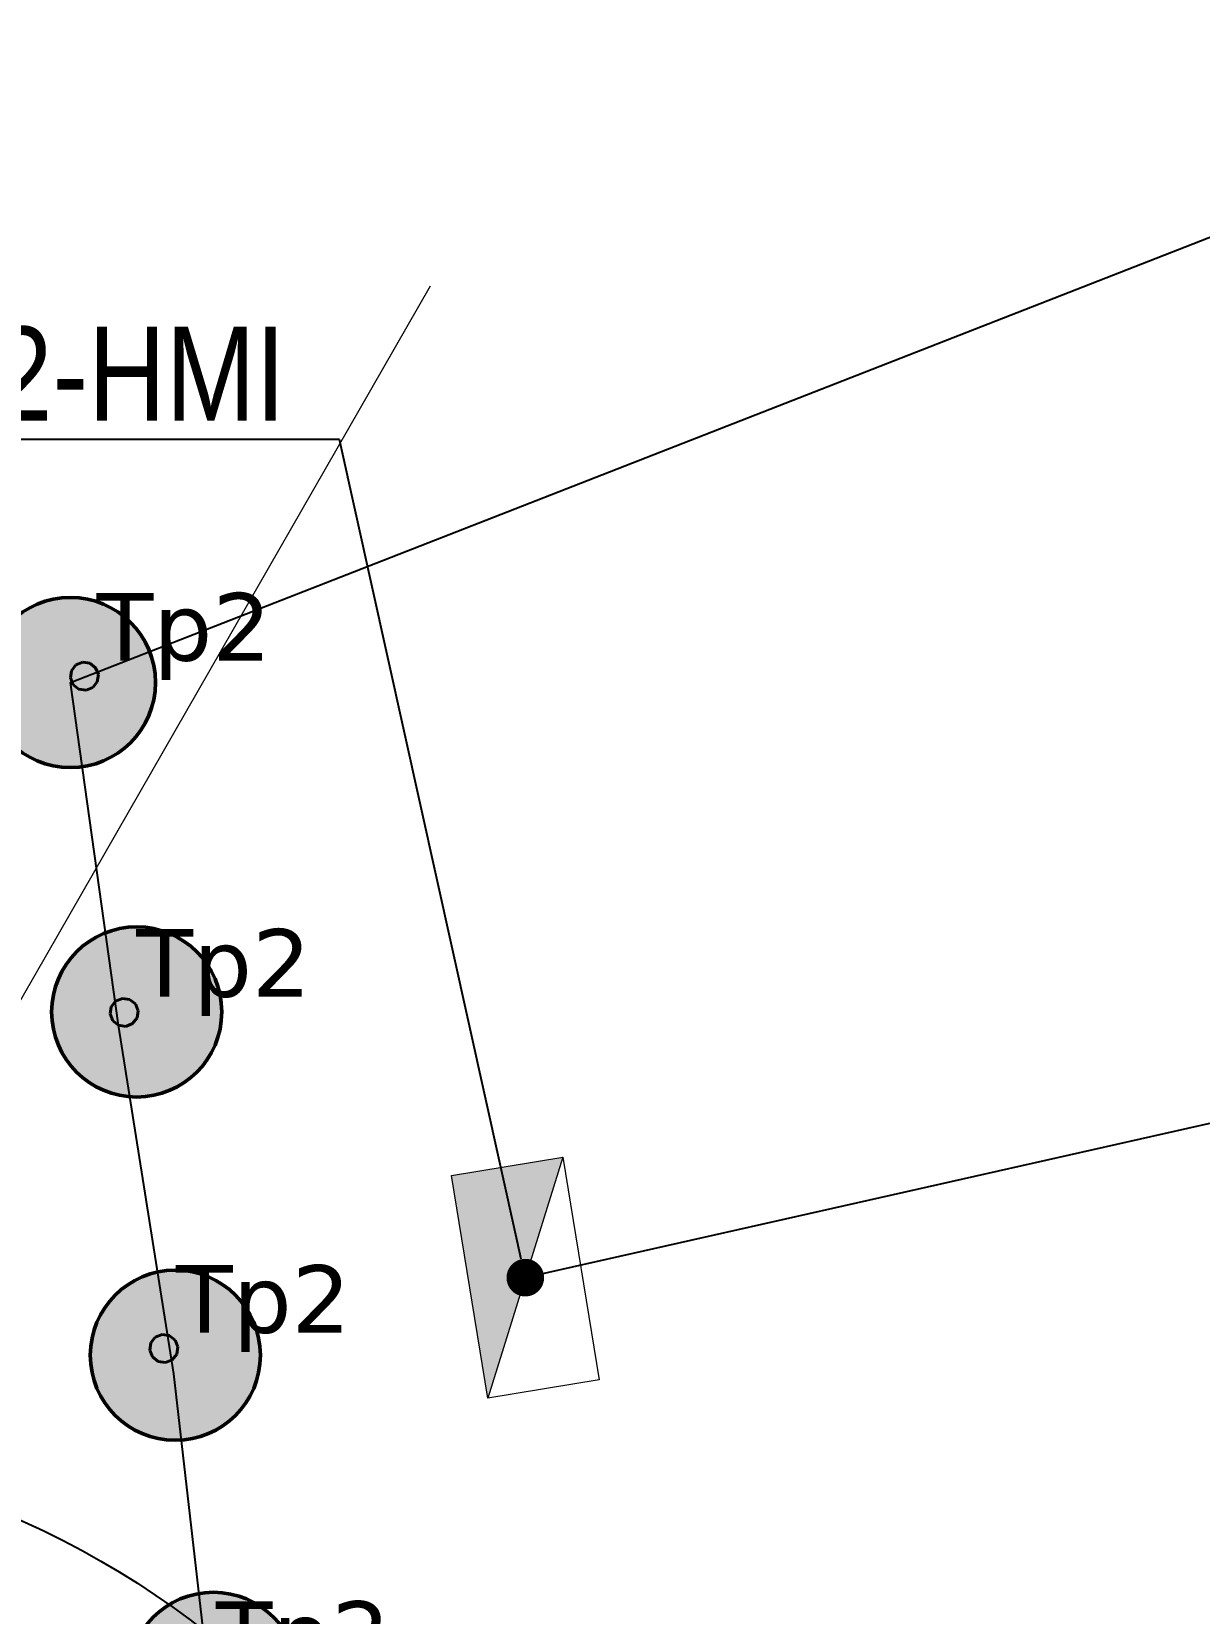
# Model space of a CAD drawing. Header units: millimetres. Extents: x -243740 to 150609, y -473655 to -165121.
# Drawn here: x 7785 to 10892, y -332042 to -327835 of the extents above; entities that cross this region are included whole.
import ezdxf
from ezdxf import colors
from ezdxf.entities.mleader import LeaderData, LeaderLine
from ezdxf.math import Vec2, Vec3

# ---------------------------------------------------------------- set-up
doc = ezdxf.new("R2010")
doc.units = ezdxf.units.MM
for name, color, linetype, lineweight in [('0_Авт.', 255, 'Continuous', 5), ('_освещение_dali', 3, 'Continuous', 50), ('DLX_LUM 21', 5, 'Continuous', 40)]:
    doc.layers.add(name, color=color, linetype=linetype, lineweight=lineweight)
doc.layers.add('_HMI', color=6, linetype='Continuous')
doc.layers.add('_Гр.ЩД-1C.10.4.I9.3', color=6, linetype='Continuous')
doc.styles.get("Standard").update_dxf_attribs({"font": 'ARIALN.TTF'})
doc.styles.add('TableTextStyle', font='')
doc.styles.get('TableTextStyle').set_extended_font_data('VERDANA.TTF')
doc.linetypes.add('Truba', pattern='A,3e-05,[4,MSH_7,S=1,R=0,X=0,Y=0],-3.022072', length=3.022102)

# ---------------------------------------------------------------- blocks, each defined once
blk = doc.blocks.new('*U417')
h = blk.add_hatch(color=0)
h.dxf.hatch_style = 1
h.paths.add_polyline_path([(320.3, -99.6), (271.8, 196.5), (-320.3, 99.6)])
at = {"color": 0}
blk.add_line((320.3, -99.6), (-320.3, 99.6), dxfattribs=at)
blk.add_lwpolyline([(320.3, -99.6), (-271.8, -196.5), (-320.3, 99.6), (271.8, 196.5)], close=True, dxfattribs=at)
blk = doc.blocks.new('_Dot')
at = {"color": 0, "linetype": 'ByBlock', "lineweight": -2}
blk.add_line((-0.5, 0), (-1, 0), dxfattribs=at)
at = {"color": 0, "linetype": 'ByBlock', "const_width": 0.5}
blk.add_lwpolyline([(-0.25, 0, 1), (0.25, 0, 1)], format="xyb", close=True, dxfattribs=at)
blk = doc.blocks.new('A$Caabd1818')
at = {"layer": 'DLX_LUM 21'}
for points in [[(3921.3, 67987, 0), (3933.3, 68002.2, 0)], [(3933.3, 68002.2, 0), (3921.3, 67987, 0)], [(3933.3, 68002.2, 0), (3921.3, 67987, 0)], [(3921.3, 67987, 0), (3933.3, 68002.2, 0)], [(3933.3, 68002.2, 0), (3951.4, 68009.4, 0)], [(3951.4, 68009.4, 0), (3933.3, 68002.2, 0)], [(3951.4, 68009.4, 0), (3933.3, 68002.2, 0)], [(3933.3, 68002.2, 0), (3951.4, 68009.4, 0)], [(3933.3, 68002.2, 0), (3933.3, 68002.2, 0)], [(3933.3, 68002.2, 0), (3933.3, 68002.2, 0)], [(3951.4, 68009.4, 0), (3951.4, 68009.4, 0)], [(3951.4, 68009.4, 0), (3970.6, 68006.6, 0)], [(3970.6, 68006.6, 0), (3951.4, 68009.4, 0)], [(3951.4, 68009.4, 0), (3951.4, 68009.4, 0)], [(3970.6, 68006.6, 0), (3951.4, 68009.4, 0)], [(3951.4, 68009.4, 0), (3970.6, 68006.6, 0)], [(3970.6, 68006.6, 0), (3970.6, 68006.6, 0)], [(3970.6, 68006.6, 0), (3985.8, 67994.6, 0)], [(3985.8, 67994.6, 0), (3970.6, 68006.6, 0)], [(3970.6, 68006.6, 0), (3970.6, 68006.6, 0)], [(3985.8, 67994.6, 0), (3970.6, 68006.6, 0)], [(3970.6, 68006.6, 0), (3985.8, 67994.6, 0)], [(3985.8, 67994.6, 0), (3985.8, 67994.6, 0)], [(3985.8, 67994.6, 0), (3993, 67976.6, 0)], [(3993, 67976.6, 0), (3985.8, 67994.6, 0)], [(3985.8, 67994.6, 0), (3985.8, 67994.6, 0)], [(3993, 67976.6, 0), (3985.8, 67994.6, 0)], [(3985.8, 67994.6, 0), (3993, 67976.6, 0)], [(3918.5, 67967.8, 0), (3921.3, 67987, 0)], [(3921.3, 67987, 0), (3918.5, 67967.8, 0)], [(3921.3, 67987, 0), (3918.5, 67967.8, 0)], [(3918.5, 67967.8, 0), (3921.3, 67987, 0)], [(3925.7, 67949.7, 0), (3918.5, 67967.8, 0)], [(3918.5, 67967.8, 0), (3918.5, 67967.8, 0)], [(3918.5, 67967.8, 0), (3925.7, 67949.7, 0)], [(3918.5, 67967.8, 0), (3918.5, 67967.8, 0)], [(3918.5, 67967.8, 0), (3925.7, 67949.7, 0)], [(3925.7, 67949.7, 0), (3918.5, 67967.8, 0)], [(3921.3, 67987, 0), (3921.3, 67987, 0)], [(3921.3, 67987, 0), (3921.3, 67987, 0)], [(3941, 67937.7, 0), (3925.7, 67949.7, 0)], [(3925.7, 67949.7, 0), (3925.7, 67949.7, 0)], [(3925.7, 67949.7, 0), (3941, 67937.7, 0)], [(3925.7, 67949.7, 0), (3925.7, 67949.7, 0)], [(3925.7, 67949.7, 0), (3941, 67937.7, 0)], [(3941, 67937.7, 0), (3925.7, 67949.7, 0)], [(3990.2, 67957.4, 0), (3978.2, 67942.1, 0)], [(3978.2, 67942.1, 0), (3990.2, 67957.4, 0)], [(3978.2, 67942.1, 0), (3990.2, 67957.4, 0)], [(3990.2, 67957.4, 0), (3978.2, 67942.1, 0)], [(3993, 67976.6, 0), (3990.2, 67957.4, 0)], [(3990.2, 67957.4, 0), (3993, 67976.6, 0)], [(3990.2, 67957.4, 0), (3993, 67976.6, 0)], [(3993, 67976.6, 0), (3990.2, 67957.4, 0)], [(3990.2, 67957.4, 0), (3990.2, 67957.4, 0)], [(3990.2, 67957.4, 0), (3990.2, 67957.4, 0)], [(3993, 67976.6, 0), (3993, 67976.6, 0)], [(3993, 67976.6, 0), (3993, 67976.6, 0)], [(3960.2, 67934.9, 0), (3941, 67937.7, 0)], [(3941, 67937.7, 0), (3941, 67937.7, 0)], [(3941, 67937.7, 0), (3960.2, 67934.9, 0)], [(3941, 67937.7, 0), (3941, 67937.7, 0)], [(3941, 67937.7, 0), (3960.2, 67934.9, 0)], [(3960.2, 67934.9, 0), (3941, 67937.7, 0)], [(3978.2, 67942.1, 0), (3960.2, 67934.9, 0)], [(3960.2, 67934.9, 0), (3978.2, 67942.1, 0)], [(3960.2, 67934.9, 0), (3978.2, 67942.1, 0)], [(3978.2, 67942.1, 0), (3960.2, 67934.9, 0)], [(3960.2, 67934.9, 0), (3960.2, 67934.9, 0)], [(3960.2, 67934.9, 0), (3960.2, 67934.9, 0)], [(3978.2, 67942.1, 0), (3978.2, 67942.1, 0)], [(3978.2, 67942.1, 0), (3978.2, 67942.1, 0)], [(4026.9, 67093, 0), (4038.9, 67108.2, 0)], [(4038.9, 67108.2, 0), (4026.9, 67093, 0)], [(4038.9, 67108.2, 0), (4026.9, 67093, 0)], [(4026.9, 67093, 0), (4038.9, 67108.2, 0)], [(4038.9, 67108.2, 0), (4057, 67115.4, 0)], [(4057, 67115.4, 0), (4038.9, 67108.2, 0)], [(4057, 67115.4, 0), (4038.9, 67108.2, 0)], [(4038.9, 67108.2, 0), (4057, 67115.4, 0)], [(4038.9, 67108.2, 0), (4038.9, 67108.2, 0)], [(4038.9, 67108.2, 0), (4038.9, 67108.2, 0)], [(4057, 67115.4, 0), (4057, 67115.4, 0)], [(4057, 67115.4, 0), (4076.2, 67112.6, 0)], [(4076.2, 67112.6, 0), (4057, 67115.4, 0)], [(4057, 67115.4, 0), (4057, 67115.4, 0)], [(4076.2, 67112.6, 0), (4057, 67115.4, 0)], [(4057, 67115.4, 0), (4076.2, 67112.6, 0)], [(4076.2, 67112.6, 0), (4076.2, 67112.6, 0)], [(4076.2, 67112.6, 0), (4091.4, 67100.6, 0)], [(4091.4, 67100.6, 0), (4076.2, 67112.6, 0)], [(4076.2, 67112.6, 0), (4076.2, 67112.6, 0)], [(4091.4, 67100.6, 0), (4076.2, 67112.6, 0)], [(4076.2, 67112.6, 0), (4091.4, 67100.6, 0)], [(4024.1, 67073.8, 0), (4026.9, 67093, 0)], [(4026.9, 67093, 0), (4024.1, 67073.8, 0)], [(4026.9, 67093, 0), (4024.1, 67073.8, 0)], [(4024.1, 67073.8, 0), (4026.9, 67093, 0)], [(4031.3, 67055.7, 0), (4024.1, 67073.8, 0)], [(4024.1, 67073.8, 0), (4024.1, 67073.8, 0)], [(4024.1, 67073.8, 0), (4031.3, 67055.7, 0)], [(4024.1, 67073.8, 0), (4024.1, 67073.8, 0)], [(4024.1, 67073.8, 0), (4031.3, 67055.7, 0)], [(4031.3, 67055.7, 0), (4024.1, 67073.8, 0)], [(4026.9, 67093, 0), (4026.9, 67093, 0)], [(4026.9, 67093, 0), (4026.9, 67093, 0)], [(4091.4, 67100.6, 0), (4091.4, 67100.6, 0)], [(4091.4, 67100.6, 0), (4098.6, 67082.6, 0)], [(4098.6, 67082.6, 0), (4091.4, 67100.6, 0)], [(4091.4, 67100.6, 0), (4091.4, 67100.6, 0)], [(4098.6, 67082.6, 0), (4091.4, 67100.6, 0)], [(4091.4, 67100.6, 0), (4098.6, 67082.6, 0)], [(4098.6, 67082.6, 0), (4095.8, 67063.4, 0)], [(4095.8, 67063.4, 0), (4098.6, 67082.6, 0)], [(4095.8, 67063.4, 0), (4098.6, 67082.6, 0)], [(4098.6, 67082.6, 0), (4095.8, 67063.4, 0)], [(4098.6, 67082.6, 0), (4098.6, 67082.6, 0)], [(4098.6, 67082.6, 0), (4098.6, 67082.6, 0)], [(4046.6, 67043.7, 0), (4031.3, 67055.7, 0)], [(4031.3, 67055.7, 0), (4031.3, 67055.7, 0)], [(4031.3, 67055.7, 0), (4046.6, 67043.7, 0)], [(4031.3, 67055.7, 0), (4031.3, 67055.7, 0)], [(4031.3, 67055.7, 0), (4046.6, 67043.7, 0)], [(4046.6, 67043.7, 0), (4031.3, 67055.7, 0)], [(4065.8, 67040.9, 0), (4046.6, 67043.7, 0)], [(4046.6, 67043.7, 0), (4046.6, 67043.7, 0)], [(4046.6, 67043.7, 0), (4065.8, 67040.9, 0)], [(4046.6, 67043.7, 0), (4046.6, 67043.7, 0)], [(4046.6, 67043.7, 0), (4065.8, 67040.9, 0)], [(4065.8, 67040.9, 0), (4046.6, 67043.7, 0)], [(4083.8, 67048.1, 0), (4065.8, 67040.9, 0)], [(4065.8, 67040.9, 0), (4083.8, 67048.1, 0)], [(4065.8, 67040.9, 0), (4083.8, 67048.1, 0)], [(4083.8, 67048.1, 0), (4065.8, 67040.9, 0)], [(4065.8, 67040.9, 0), (4065.8, 67040.9, 0)], [(4065.8, 67040.9, 0), (4065.8, 67040.9, 0)], [(4095.8, 67063.4, 0), (4083.8, 67048.1, 0)], [(4083.8, 67048.1, 0), (4095.8, 67063.4, 0)], [(4083.8, 67048.1, 0), (4095.8, 67063.4, 0)], [(4095.8, 67063.4, 0), (4083.8, 67048.1, 0)], [(4083.8, 67048.1, 0), (4083.8, 67048.1, 0)], [(4083.8, 67048.1, 0), (4083.8, 67048.1, 0)], [(4095.8, 67063.4, 0), (4095.8, 67063.4, 0)], [(4095.8, 67063.4, 0), (4095.8, 67063.4, 0)], [(4129.7, 66179.7, 0), (4132.5, 66199, 0)], [(4132.5, 66199, 0), (4129.7, 66179.7, 0)], [(4132.5, 66199, 0), (4129.7, 66179.7, 0)], [(4129.7, 66179.7, 0), (4132.5, 66199, 0)], [(4132.5, 66199, 0), (4144.5, 66214.2, 0)], [(4144.5, 66214.2, 0), (4132.5, 66199, 0)], [(4144.5, 66214.2, 0), (4132.5, 66199, 0)], [(4132.5, 66199, 0), (4144.5, 66214.2, 0)], [(4132.5, 66199, 0), (4132.5, 66199, 0)], [(4132.5, 66199, 0), (4132.5, 66199, 0)], [(4144.5, 66214.2, 0), (4162.6, 66221.4, 0)], [(4162.6, 66221.4, 0), (4144.5, 66214.2, 0)], [(4162.6, 66221.4, 0), (4144.5, 66214.2, 0)], [(4144.5, 66214.2, 0), (4162.6, 66221.4, 0)], [(4144.5, 66214.2, 0), (4144.5, 66214.2, 0)], [(4144.5, 66214.2, 0), (4144.5, 66214.2, 0)], [(4162.6, 66221.4, 0), (4162.6, 66221.4, 0)], [(4162.6, 66221.4, 0), (4181.8, 66218.6, 0)], [(4181.8, 66218.6, 0), (4162.6, 66221.4, 0)], [(4162.6, 66221.4, 0), (4162.6, 66221.4, 0)], [(4181.8, 66218.6, 0), (4162.6, 66221.4, 0)], [(4162.6, 66221.4, 0), (4181.8, 66218.6, 0)], [(4181.8, 66218.6, 0), (4181.8, 66218.6, 0)], [(4181.8, 66218.6, 0), (4197, 66206.6, 0)], [(4197, 66206.6, 0), (4181.8, 66218.6, 0)], [(4181.8, 66218.6, 0), (4181.8, 66218.6, 0)], [(4197, 66206.6, 0), (4181.8, 66218.6, 0)], [(4181.8, 66218.6, 0), (4197, 66206.6, 0)], [(4197, 66206.6, 0), (4197, 66206.6, 0)], [(4197, 66206.6, 0), (4204.2, 66188.6, 0)], [(4204.2, 66188.6, 0), (4197, 66206.6, 0)], [(4197, 66206.6, 0), (4197, 66206.6, 0)], [(4204.2, 66188.6, 0), (4197, 66206.6, 0)], [(4197, 66206.6, 0), (4204.2, 66188.6, 0)], [(4204.2, 66188.6, 0), (4201.4, 66169.3, 0)], [(4201.4, 66169.3, 0), (4204.2, 66188.6, 0)], [(4201.4, 66169.3, 0), (4204.2, 66188.6, 0)], [(4204.2, 66188.6, 0), (4201.4, 66169.3, 0)], [(4204.2, 66188.6, 0), (4204.2, 66188.6, 0)], [(4204.2, 66188.6, 0), (4204.2, 66188.6, 0)], [(4136.9, 66161.7, 0), (4129.7, 66179.7, 0)], [(4129.7, 66179.7, 0), (4129.7, 66179.7, 0)], [(4129.7, 66179.7, 0), (4136.9, 66161.7, 0)], [(4129.7, 66179.7, 0), (4129.7, 66179.7, 0)], [(4129.7, 66179.7, 0), (4136.9, 66161.7, 0)], [(4136.9, 66161.7, 0), (4129.7, 66179.7, 0)], [(4152.2, 66149.7, 0), (4136.9, 66161.7, 0)], [(4136.9, 66161.7, 0), (4136.9, 66161.7, 0)], [(4136.9, 66161.7, 0), (4152.2, 66149.7, 0)], [(4136.9, 66161.7, 0), (4136.9, 66161.7, 0)], [(4136.9, 66161.7, 0), (4152.2, 66149.7, 0)], [(4152.2, 66149.7, 0), (4136.9, 66161.7, 0)], [(4171.4, 66146.9, 0), (4152.2, 66149.7, 0)], [(4152.2, 66149.7, 0), (4152.2, 66149.7, 0)], [(4152.2, 66149.7, 0), (4171.4, 66146.9, 0)], [(4152.2, 66149.7, 0), (4152.2, 66149.7, 0)], [(4152.2, 66149.7, 0), (4171.4, 66146.9, 0)], [(4171.4, 66146.9, 0), (4152.2, 66149.7, 0)], [(4189.4, 66154.1, 0), (4171.4, 66146.9, 0)], [(4171.4, 66146.9, 0), (4189.4, 66154.1, 0)], [(4171.4, 66146.9, 0), (4189.4, 66154.1, 0)], [(4189.4, 66154.1, 0), (4171.4, 66146.9, 0)], [(4171.4, 66146.9, 0), (4171.4, 66146.9, 0)], [(4171.4, 66146.9, 0), (4171.4, 66146.9, 0)], [(4201.4, 66169.3, 0), (4189.4, 66154.1, 0)], [(4189.4, 66154.1, 0), (4201.4, 66169.3, 0)], [(4189.4, 66154.1, 0), (4201.4, 66169.3, 0)], [(4201.4, 66169.3, 0), (4189.4, 66154.1, 0)], [(4189.4, 66154.1, 0), (4189.4, 66154.1, 0)], [(4189.4, 66154.1, 0), (4189.4, 66154.1, 0)], [(4201.4, 66169.3, 0), (4201.4, 66169.3, 0)], [(4201.4, 66169.3, 0), (4201.4, 66169.3, 0)]]:
    blk.add_polyline3d(points, dxfattribs=at)
blk = doc.blocks.new('A$Cab2378fa')
at = {"lineweight": 25, "true_color": 0xfff5f5}
h = blk.add_hatch(color=7, dxfattribs=at)
h.dxf.hatch_style = 1
h.paths.add_polyline_path([(0, 0), (-141.6, -170.3, 0.174923), (3, -222.4, 0.197808), (162.3, -156.8)])
h.paths.add_polyline_path([(-163.2, 157.6), (0, 0), (147.8, 177.8, 0.175398), (3, 230.2, 0.209014)])
at = {"lineweight": 25}
h = blk.add_hatch(color=0, dxfattribs=at)
h.paths.add_polyline_path([(162.3, -156.8, 0.442338), (147.8, 177.8), (0, 0)])
h.paths.add_polyline_path([(-141.6, -170.3), (0, 0), (-163.2, 157.6, 0.430096)])
blk.add_circle((3, 3.9), 226.3)

msp = doc.modelspace()

# ---------------------------------------------------------------- linework, layer by layer
at = {"layer": '_HMI', "ltscale": 100}
msp.add_lwpolyline([(9098.7, -331149.3), (12250.9, -330438.3), (28523.4, -389441.5)], dxfattribs=at)
at = {"layer": '_Гр.ЩД-1C.10.4.I9.3', "ltscale": 100}
msp.add_lwpolyline([(8268.7, -332324.2), (8163.5, -331404.9), (8016.2, -330478.1), (7888.2, -329566.3), (11476.3, -328164.3)], dxfattribs=at)
at = {"layer": 'Defpoints', "color": 251, "lineweight": 0, "ltscale": 100, "true_color": 0x636466}
msp.add_lwpolyline([(8845.4, -328511.6), (4210, -336587.2)], dxfattribs=at)
at = {"layer": 'Defpoints', "color": 3, "ltscale": 100}
msp.add_circle((6793.9, -333951.4), 2361.2, dxfattribs=at)

# ---------------------------------------------------------------- block references
at = {"layer": '0_Авт.', "color": 1, "rotation": 89.99999999999999}
msp.add_blockref('*U417', (9098.7, -331149.3), dxfattribs=at)
at = {"layer": '_освещение_dali', "color": 5, "ltscale": 100}
for p in [(7885.3, -329570.2), (8061.7, -330446.4), (8164.5, -331359.6), (8265.7, -332216.4)]:
    msp.add_blockref('A$Cab2378fa', p, dxfattribs=at)
at = {"layer": 'Defpoints', "linetype": 'Truba', "ltscale": 100}
msp.add_blockref('A$Caabd1818', (3969.7, -397521.8), dxfattribs=at)

# ---------------------------------------------------------------- texts
at = {"layer": '_освещение_dali', "color": 31, "true_color": 0xffb94f, "style": 'TableTextStyle'}
for p in [(7958.3, -329508), (8063.9, -330402), (8169.5, -331296), (8275.1, -332190)]:
    msp.add_text('Тр2', height=180, dxfattribs=at).set_placement(p)

# ---------------------------------------------------------------- leaders
at = {"layer": '0_Авт.', "color": 1}
ml = msp.add_multileader_mtext('Standard', dxfattribs=at)
ml.set_content('1С.8.2-HMI', color=1)
ml.set_leader_properties()
ml.set_arrow_properties(name='DOT')
ml.build(insert=Vec2(0, 0))
ml.multileader.update_dxf_attribs({"has_dogleg": 0, "text_left_attachment_type": 6, "text_right_attachment_type": 6, "arrow_head_size": 100})
ctx = ml.context
ctx.base_point, ctx.char_height, ctx.arrow_head_size, ctx.landing_gap_size, ctx.plane_origin = Vec3(6796.6, -328919.7), 250, 100, 200, Vec3(88489.5, -203300.8)
ctx.left_attachment, ctx.right_attachment = 6, 6
notes = []
notes.append((ctx, [(1, (1, 1, 0), (8612.7, -328919.7), (-1, 0), 8, [(1, [(9098.7, -331149.3)], 0, [])])]))
ctx.mtext.insert, ctx.mtext.width, ctx.mtext.flow_direction = Vec3(6996.6, -328619.7), 1953.411, 5
for ctx, leaders in notes:
    for number, flags, end, landing, length, lines in leaders:
        leader = LeaderData()
        leader.index, (leader.has_last_leader_line, leader.has_dogleg_vector, leader.attachment_direction) = number, flags
        leader.last_leader_point, leader.dogleg_vector, leader.dogleg_length = Vec3(end), Vec3(landing), length
        for number, points, colour, breaks in lines:
            line = LeaderLine()
            line.index, line.vertices, line.color, line.breaks = number, Vec3.list(points), colors.encode_raw_color(colour), breaks
            leader.lines.append(line)
        ctx.leaders.append(leader)

doc.saveas('drawing.dxf')
